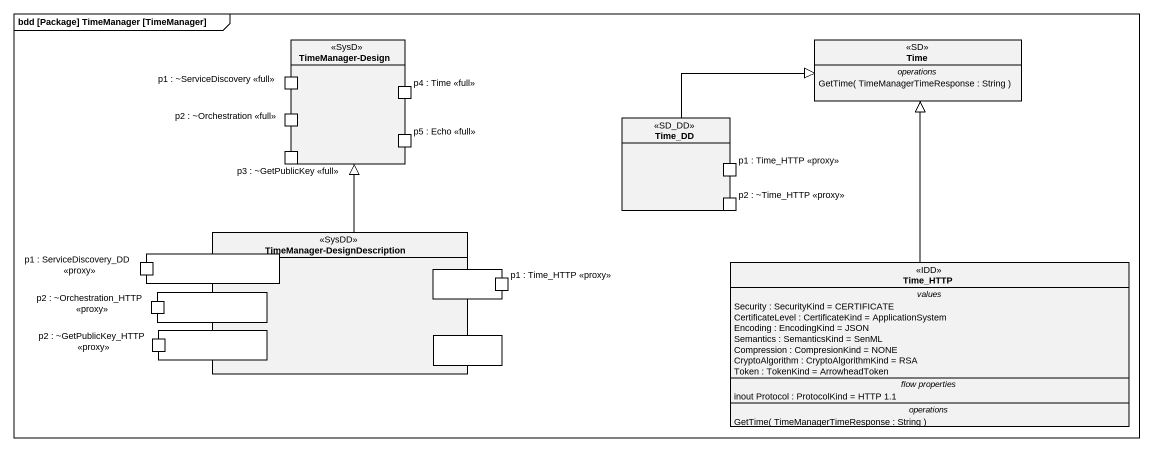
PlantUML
@startuml
mainframe bdd [Package] TimeManager [TimeManager]
allowmixing
hide circle
hide empty members
rectangle "TimeManager-Design" as TimeManager_Design <<SysD>> {
  port "p1 : ~ServiceDiscovery <<full>>" as p1_ServiceDiscovery_full
  port "p4 : Time <<full>>" as p4_Time_full
  port "p2 : ~Orchestration <<full>>" as p2_Orchestration_full
  port "p5 : Echo <<full>>" as p5_Echo_full
  port "p3 : ~GetPublicKey <<full>>" as p3_GetPublicKey_full
}
class Time <<SD>> {
  -- operations --
  GetTime( TimeManagerTimeResponse : String )
}
rectangle Time_DD <<SD_DD>> {
  port "p1 : Time_HTTP <<proxy>>" as p1_Time_HTTP_proxy
  port "p2 : ~Time_HTTP <<proxy>>" as p2_Time_HTTP_proxy
}
rectangle "TimeManager-DesignDescription" as TimeManager <<SysDD>> {
  port " " as port1
  port " " as port2
  port " " as port3
  port " " as port4
  port " " as port5
}
rectangle "p1 : ServiceDiscovery_DD <<proxy>>" as p1_ServiceDiscovery_DD_proxy
rectangle "p1 : Time_HTTP <<proxy>>" as p1_Time_HTTP_proxy_2
class Time_HTTP <<IDD>> {
  -- values --
  Security : SecurityKind = CERTIFICATE
  CertificateLevel : CertificateKind = ApplicationSystem
  Encoding : EncodingKind = JSON
  Semantics : SemanticsKind = SenML
  Compression : CompresionKind = NONE
  CryptoAlgorithm : CryptoAlgorithmKind = RSA
  Token : TokenKind = ArrowheadToken
  -- flow properties --
  inout Protocol : ProtocolKind = HTTP 1.1
  -- operations --
  GetTime( TimeManagerTimeResponse : String )
}
rectangle "p2 : ~Orchestration_HTTP <<proxy>>" as p2_Orchestration_HTTP_proxy
rectangle "p2 : ~GetPublicKey_HTTP <<proxy>>" as p2_GetPublicKey_HTTP_proxy
Time_DD -right-|> Time
TimeManager -up-|> TimeManager_Design
Time_HTTP -up-|> Time
@enduml
